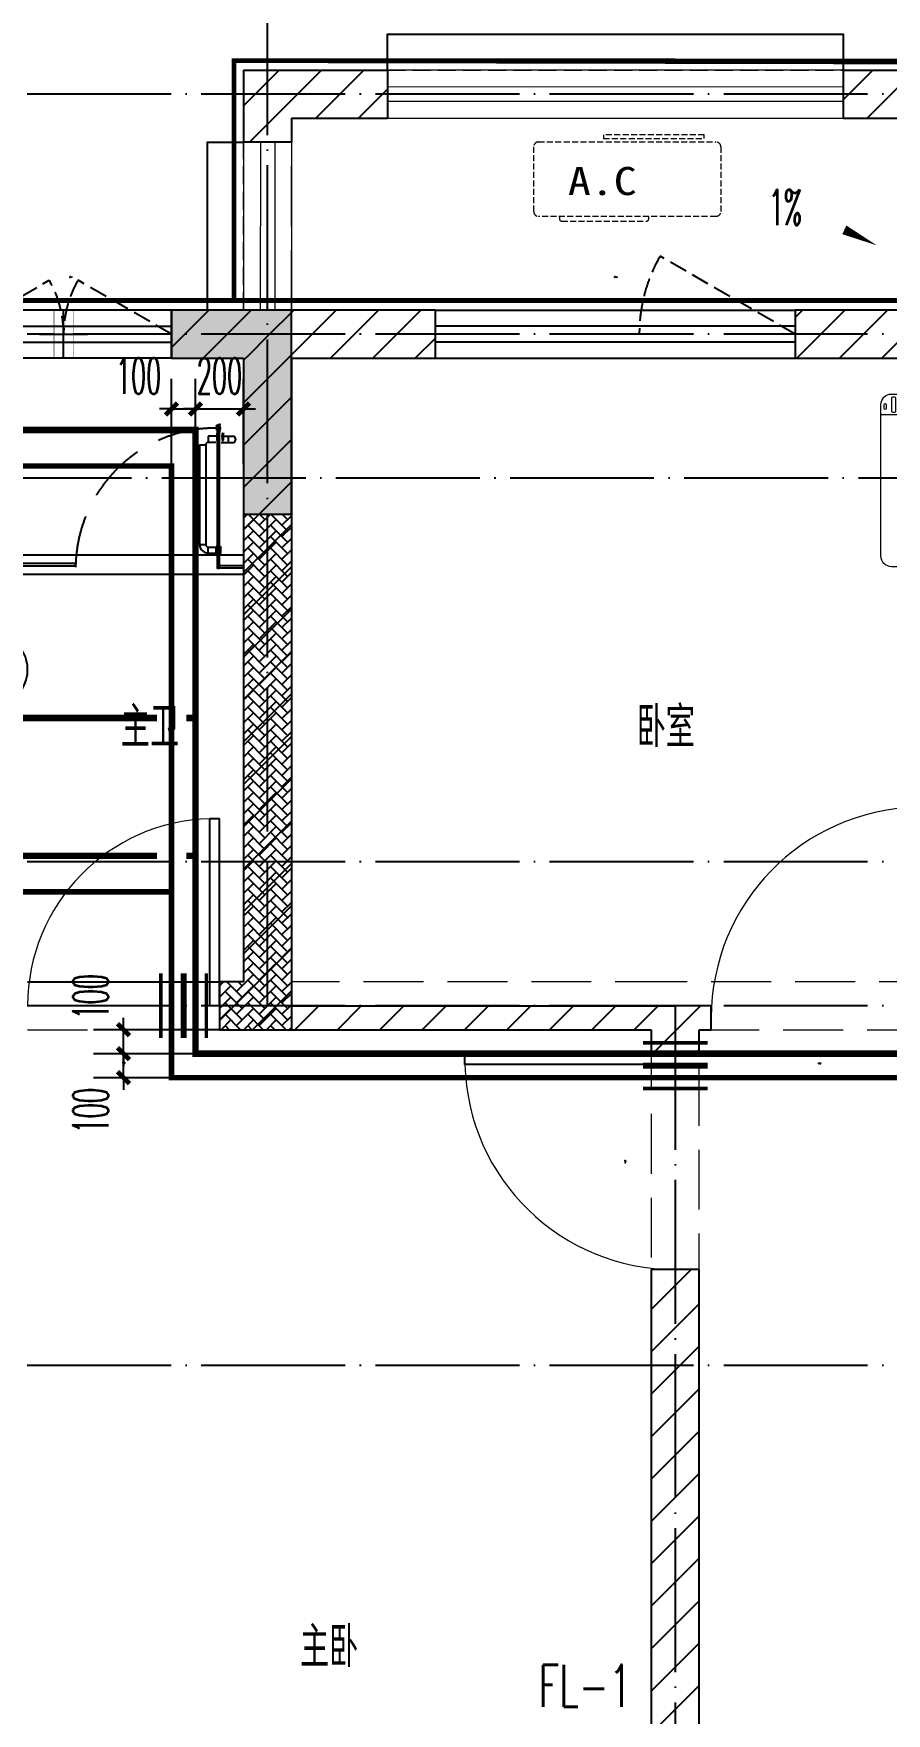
# Model space of a CAD drawing. Extents: x 27938 to 1507990, y 110129 to 923079.
# Drawn here: x 1202089 to 1205644, y 584174 to 591177 of the extents above; entities that cross this region are included whole.
import ezdxf

# ---------------------------------------------------------------- set-up
doc = ezdxf.new("R2010")
doc.units = 0
doc.header["$LTSCALE"] = 1000
doc.header["$MEASUREMENT"] = 0
doc.linetypes.add('DASH', pattern=[0.35, 0.25, -0.1])
doc.linetypes.add('DOTE', pattern=[2.4200000000000004, 2, -0.2, 0.02, -0.2])
for name, color, linetype in [('----建筑底图', 8, 'Continuous'), ('COLUMN', 9, 'Continuous'), ('DIM_SYMB', 3, 'Continuous'), ('DIM_废水', 31, 'Continuous'), ('DOTE', 1, 'Continuous'), ('IP-bath&kitchen-JOHNSON', 4, 'Continuous'), ('LVTRY', 6, 'Continuous'), ('P-bath&kitchen-JOHNSON', 4, 'Continuous'), ('PIPE-不分区热给水', 5, 'RJ'), ('PIPE-不分区给水', 3, 'J'), ('PUB_HATCH', 8, 'Continuous'), ('PUB_TEXT', 4, 'Continuous'), ('VALVE_不分区给水', 7, 'Continuous'), ('WALL', 9, 'Continuous'), ('WINDOW', 4, 'Continuous'), ('WINDOW_TEXT', 7, 'Continuous'), ('保温', 6, 'Continuous'), ('机电标识类', 1, 'Continuous'), ('看线', 251, 'Continuous')]:
    doc.layers.add(name, color=color, linetype=linetype)
doc.layers.add('S-L主梁线', color=4, linetype='DASH', plot=False)
for name, color, linetype, lineweight in [('平面-排水沟', 86, 'Continuous', 15), ('平面-栏杆', 135, 'Continuous', 15), ('平面-看线', 45, 'Continuous', 15), ('平面-空调室内机', 176, 'Continuous', 9), ('平面-空调预留孔', 173, 'Continuous', 15), ('空调', 76, 'Continuous', 13)]:
    doc.layers.add(name, color=color, linetype=linetype, lineweight=lineweight)
doc.styles.add('_TCH_DIM', font='SIMPLEX.shx', dxfattribs={"width": 0.7, "bigfont": 'GBCBIG.shx'})
doc.styles.add('_TCH_DIM_T3', font='SIMPLEX.shx', dxfattribs={"width": 0.4941176470588236, "bigfont": 'GBCBIG.shx'})
doc.styles.add('_TCH_WINDOW', font='SIMPLEX.shx', dxfattribs={"width": 0.7, "height": 3.5, "bigfont": 'GBCBIG.shx'})
doc.styles.add('_TWT_SERIAL', font='SIMPLEX', dxfattribs={"width": 0.8, "height": 3.5, "bigfont": 'HZTXT'})
doc.styles.get("Standard").update_dxf_attribs({"font": 'gbenor.shx', "bigfont": 'gbcbig.shx'})
doc.styles.add('黑体', font='simhei.ttf')
doc.linetypes.add('J', pattern='A,3,-0.2,["J",Standard,S=0.25,R=0,X=-0.1,Y=-0.115],-0.2', length=3.4)
doc.linetypes.add('RJ', pattern='A,3,-0.2,["RJ",Standard,S=0.25,R=0,X=-0.1,Y=-0.115],-0.35', length=3.55)
doc.dimstyles.new('_TWT_ARCH&&50', dxfattribs={"dimtxt": 148.75, "dimasz": 50, "dimexe": 125, "dimexo": 150, "dimgap": 63.12500000000001, "dimtad": 1, "dimdec": 0, "dimzin": 0, "dimdsep": 46, "dimtxsty": '_TCH_DIM_T3', "dimblk": 'ARCHTICK', "dimcen": 0.09, "dimclrt": 7, "dimazin": 2, "dimtfac": 1, "dimtdec": 0, "dimtix": 1, "dimtmove": 2, "dimatfit": 3, "dimfxl": 100, "dimtolj": 1, "dimtzin": 0, "dimarcsym": 0})
pattern_1 = [(45, (-445616.5787024723, -389533.8091794431), (0, 47.41575231924514), [100.584, -33.528]), (135, (-445592.8708424723, -389510.101319443), (3.05311331771918e-15, 47.41575231924513), [100.584, -33.528])]
pattern_2 = [(45, (0, 89.755675), (-88.38838300365748, 88.3883830036575), [])]

# ---------------------------------------------------------------- blocks, each defined once
blk = doc.blocks.new('rrrrrrrrrrrra')
at = {"color": 0}
for p, q in [((-112.3975646988256, 458.7312025176361), (-112.3975646988256, 324.3323662159964)), ((252.6024353011744, 483.7312025176361), (-87.39756469882559, 483.7312025176361)), ((277.6024353011744, 324.3323662159964), (277.6024353011744, 458.7312025176361)), ((-112.3975646988256, 324.3323662159964), (-63.69972878636327, -103.3637925456278)), ((277.6024353011744, 324.3323662159964), (227.5135563242948, -115.5808400628157)), ((-59.12511469877791, 271.0599162159488), (224.3299853011267, 271.0599162159488)), ((-20.6103619200876, 232.4137265472673), (-34.18044077546801, 153.6153487120755)), ((185.8152325224364, 232.4137265477329), (-20.6103619200876, 232.4137265472673)), ((185.8152325224364, 232.4137265477329), (199.3853113778168, 153.6153487125412)), ((191.3197469591396, 200.4502565474249), (-26.11487635679077, 200.4502565474249))]:
    blk.add_line(p, q, dxfattribs=at)
for centre, radius, start, end in [((-87.39756469882559, 458.7312025176361), 25, 90, 180), ((252.6024353011744, 458.7312025176361), 25, 0, 90), ((-59.12511469877791, 324.3323662164621), 53.27245000000602, 180, 270), ((224.3299853008939, 324.3323662164621), 53.27245000000253, 270, 0), ((-322.583031725022, 209.8070477982983), 293.8257332377133, 333.5368539848596, 351.4828191908725), ((487.787902327138, 209.8070477982983), 293.8257332377133, 188.5171808091275, 206.4631460151405), ((148.969911527005, -3.179016253445297), 224.0767612256445, 158.5202191710939, 180), ((16.2349590753438, -3.179016253445297), 224.0767612256723, 0, 21.47978082890611), ((83.83053322241176, -63.61970424279571), 152.7899563564, 195.0773243454172, 340.1181212308546)]:
    blk.add_arc(centre, radius, start, end, dxfattribs=at)
blk = doc.blocks.new('A$C1E0F638F')
at = {"color": 0}
for points in [[(499.7003750004806, 435.1003879043274), (499.7003750004806, 85.1003879038617), (-4.325015470385551e-05, 85.10038790432736), (-4.325015470385551e-05, 435.1003879038617)], [(269.850552206859, 30.00024752598256), (229.850552206859, 30.00024752644822), (229.850552206859, 195.0002475259826), (269.850552206859, 195.0002475264482)], [(119.850552206859, 0.0002475259825587273), (179.850552206859, 0.0002475259825587273), (179.850552206859, 60.00024752598256), (119.850552206859, 60.00024752598256)], [(146.850552206859, 55.00024752598256), (152.850552206859, 55.00024752644822), (152.850552206859, 5.00024752644822), (146.850552206859, 5.00024752644822)], [(229.850552206859, 30.00024752644822), (269.850552206859, 30.00024752598256), (269.850552206859, 10.00024752598256), (229.850552206859, 10.00024752644822)], [(379.850552206859, 0.0002475259825587273), (319.850552206859, 0.0002475264482200146), (319.850552206859, 60.00024752644822), (379.850552206859, 60.00024752644822)], [(352.850552206859, 55.00024752598256), (346.850552206859, 55.00024752598256), (346.850552206859, 5.000247525982559), (352.850552206859, 5.000247525982559)]]:
    blk.add_lwpolyline(points, close=True, dxfattribs=at)
blk.add_lwpolyline([(269.850552206859, 60.00024752598256), (279.850552206859, 60.00024752598256), (279.850552206859, 0.0002475264482200146), (219.850552206859, 0.0002475259825587273), (219.850552206859, 60.00024752598256), (229.850552206859, 60.00024752644822)], dxfattribs=at)
blk.add_circle((249.850552206859, 236.2614032463171), 26, dxfattribs=at)
blk = doc.blocks.new('$lvtry$00000171')
at = {"color": 0}
for p, q in [((-74.24621202462731, 10.60660171788186), (-10.60660171788186, 74.24621202462731)), ((-69.81875867368217, -27.39235180270043), (27.39235180242758, 69.81875867368217)), ((-53.03300858900184, -53.03300858886359), (53.03300858900184, 53.03300858886359)), ((-27.39235180242758, -69.81875867368217), (69.81875867368217, 27.39235180270043)), ((10.60660171788186, -74.24621202462731), (74.24621202462731, -10.60660171788186))]:
    blk.add_line(p, q, dxfattribs=at)
blk.add_circle((0, 0), 75, dxfattribs=at)
blk.add_point((0, 0), dxfattribs=at)
blk = doc.blocks.new('135')
blk.add_hatch(color=0).paths.add_polyline_path([(4.76418280357393, 1.812162386259842), (3.614183923258678, -0.9586682789313272), (-4.698308072380313, 2.491328362025341), (-3.548309192054148, 5.262159027231063)])
at = {"color": 0}
for p, q in [((-6.34257382159194, 2.632406550414998), (5.421245566391007, -2.250020692198631)), ((-5.698204626369259, 2.906323017595241), (-5.160113183243083, 2.682994842084553)), ((-5.555794630552554, 18.93025617586591), (-3.355794630551827, 19.41189882087838)), ((-3.355794630551827, 19.41189882087838), (-5.502586708164016, 19.38346581543646)), ((5.249555696867901, 10.9245783101278), (-5.25044430312846, 10.93328680312606)), ((5.227938415449898, 9.660595023749009), (-5.205485498692723, 9.660595023727183)), ((-5.160113183243083, 2.682994842084553), (-3.818447822857706, 5.915630618167598)), ((-5.000000000007275, 10.93307908955376), (-5.000000000007275, 30.53458335841333)), ((-3.818447822857706, 5.915630618167598), (5.417654394495911, 2.08230101709978)), ((0, -9.095e-13), (-7.276000000000001e-12, 39.11915162772765)), ((5.617387633388716, 18.86060526279379), (3.417387633387988, 19.34224790780627)), ((3.417387633387988, 19.34224790780627), (5.564179711000178, 19.31381490236435)), ((4.075989034128724, -1.150334758983262), (5.417654394495911, 2.08230101709978)), ((4.999999999996362, 10.92478528669653), (4.999999999992723, 32.30060393840449)), ((4.075989034125087, -1.150334758983262), (5.7233188174323, -1.834038541420341))]:
    blk.add_line(p, q, dxfattribs=at)
for centre, radius, start, end in [((6.161034868437128, 15.83646535001662), 13.51105029248686, 151.0147378050733, 204.8403314206463), ((13.49583268638525, 4.204098348475781), 20.48112573357894, 163.092431708237, 182.0011966084188), ((-5.975522388205718, 3.562607190228845), 1, 184.2275252268287, 248.4661137629982), ((13.54264475737364, 4.193994001077044), 19.52885339284392, 163.7443120071847, 182.5268738689926), ((8.625610374787357, 15.4674340699994), 14.59806099666519, 166.2780045267358, 198.0953497200314), ((-5.467505949505721, 3.349919817060253), 0.5, 181.9385014602077, 247.2597126889964), ((-5.220308285297505, 22.14142036417525), 0.5, 335.7643365041333, 151.0147378054934), ((3.827398038803949, 18.06844884589281), 9.42220170707689, 155.7643365036202, 171.9772791662345), ((5.153695528464595, 22.26171150950449), 0.5, 29.84246110022977, 204.5740373216479), ((-5.946870150815811, 17.18555889137405), 11.70614123311011, 10.4750181798539, 24.57403732164799), ((29.07817214454553, 6.708467335577552), 24.03224306675829, 172.943947749341, 199.2318175570648), ((-6.288615623223449, 15.43590622998363), 12.3887641438454, 338.644919711974, 16.04760207510264), ((-6.035673477003001, 15.84248269684667), 13.39994098009156, 334.9111406033848, 29.84246110034611), ((26.37160870551816, 6.273545375245702), 20.6409126368038, 169.1453753653255, 199.9525787155704), ((5.869786496521555, -1.169297062749137), 1.170107913508445, 247.4597126892894, 19.95257871601565), ((5.914985297487874, -1.372233430550295), 0.5, 247.4597126892894, 19.23181755750988)]:
    blk.add_arc(centre, radius, start, end, dxfattribs=at)
blk.add_open_spline([(-5.000000000007275, 30.53458335841333), (-4.10443294849756, 31.33336597555081), (-2.288282033354334, 32.95324444101334), (0.90438098919185, 29.19536669430727), (3.450096077842316, 31.12548990286359), (4.999999999992723, 32.30060393840449)], degree=3, knots=[0, 0, 0, 0, 3.066329070407599, 6.218313121244897, 11.12413523619883, 11.12413523619883, 11.12413523619883, 11.12413523619883], dxfattribs=at)
blk = doc.blocks.new('SDFAWERAWER')
at = {"layer": 'LVTRY', "color": 0}
for p, q in [((593941.1893833182, -1242210.071718162), (593783.7054442759, -1242594.768872668)), ((593964.6458707345, -1242219.669193542), (593807.1619316919, -1242604.366348048)), ((593941.1893833182, -1242210.071718162), (593964.6458707345, -1242219.669193542)), ((593987.7654218215, -1242190.543110286), (593978.1679464299, -1242213.999597729)), ((594007.4885557, -1242225.996441955), (593978.1679464299, -1242213.999597729)), ((594017.0860310916, -1242202.539954511), (593987.7654218215, -1242190.543110286)), ((594015.8193360465, -1242220.432964417), (594027.1688849085, -1242192.714558183)), ((594015.8193360465, -1242220.432964417), (594021.6828450572, -1242222.833830523)), ((594025.7000045974, -1242203.902384486), (594018.4845674199, -1242221.524267195)), ((594018.4845674199, -1242221.524267195), (594021.4897947444, -1242220.265124338)), ((594025.3530065713, -1242210.830205286), (594021.4897947444, -1242220.265124338)), ((594022.5558872721, -1242220.70164544), (594021.6828450572, -1242222.833830523)), ((594021.6828450572, -1242222.833830523), (594023.9367655669, -1242221.889473379)), ((594022.6186791044, -1242211.427743668), (594029.8341162818, -1242193.80586096)), ((594024.1550261178, -1242221.356427115), (594023.937164888, -1242221.888498138)), ((594025.3530065713, -1242210.830205286), (594031.0932591765, -1242196.811088268)), ((594027.1688849085, -1242192.714558183), (594033.0323939191, -1242195.115424288)), ((594029.8341162818, -1242193.80586096), (594031.0932591765, -1242196.811088268)), ((594032.1593517042, -1242197.24760937), (594033.0323939191, -1242195.115424288)), ((594033.0323939191, -1242195.115424288), (594033.976751101, -1242197.369344781)), ((594033.7584905497, -1242197.902391045), (594033.9763517794, -1242197.370320023)), ((594047.2517495372, -1242200.933083513), (594035.9092786319, -1242228.654386825)), ((594037.3439066054, -1242210.828683256), (594087.9885953569, -1242231.550505105)), ((594038.5747885434, -1242229.745009019), (594045.1743897707, -1242213.615406493)), ((594041.579694262, -1242228.485098852), (594051.1771696536, -1242205.028611409)), ((594049.9172594484, -1242202.023705706), (594043.3176582216, -1242218.153308231)), ((594047.2517495372, -1242200.933083513), (594049.9172594484, -1242202.023705706)), ((594049.9172594484, -1242202.023705706), (594051.1771696536, -1242205.028611409)), ((594057.0670404839, -1242246.282014925), (594066.6645158757, -1242222.825527482)), ((594027.746431214, -1242234.285170699), (594078.3911199654, -1242255.006992549)), ((594035.9092786319, -1242228.654386825), (594038.5747885434, -1242229.745009019)), ((594038.5747885434, -1242229.745009019), (594041.579694262, -1242228.485098852)), ((593783.7054442759, -1242594.768872668), (593807.1619316919, -1242604.366348048)), ((593803.2340521519, -1242641.344911171), (593812.8315275433, -1242617.888423728)), ((593803.2340521519, -1242641.344911171), (593832.554661422, -1242653.341755396)), ((593812.8315275433, -1242617.888423728), (593842.1521368134, -1242629.885267953)), ((593842.1521368134, -1242629.885267953), (593832.554661422, -1242653.341755396)), ((593845.157042532, -1242628.625357786), (593833.814571627, -1242656.346661099)), ((593847.8225524705, -1242629.715979991), (593836.4800815652, -1242657.437283303)), ((593845.157042532, -1242628.625357786), (593842.1521368134, -1242629.885267953)), ((593847.8225524705, -1242629.715979991), (593845.157042532, -1242628.625357786)), ((593847.1421213057, -1242661.799772115), (593858.4845922105, -1242634.078468803)), ((593849.807631217, -1242662.890394308), (593861.150102122, -1242635.169090996)), ((593852.0613105225, -1242661.945461682), (593862.0950347865, -1242637.422770285)), ((593858.4845922105, -1242634.078468803), (593861.150102122, -1242635.169090996)), ((593861.150102122, -1242635.169090996), (593862.0950347865, -1242637.422770285)), ((593833.814571627, -1242656.346661099), (593832.554661422, -1242653.341755396)), ((593836.4800815652, -1242657.437283303), (593833.814571627, -1242656.346661099)), ((593847.1421213057, -1242661.799772115), (593849.807631217, -1242662.890394308))]:
    blk.add_line(p, q, dxfattribs=at)
blk.add_lwpolyline([(593823.4857289928, -1242716.975934958), (594045.7556563742, -1242173.940086161), (594036.5013807861, -1242170.150840413), (593814.2314534048, -1242713.186689209)], close=True, dxfattribs=at)
blk.add_arc((594075.2654484361, -1242240.036391133), 15.29342111015146, 281.7932153755734, 33.70187580186141, dxfattribs=at)
for centre, major_axis, start_param, end_param in [((593974.2417065077, -1242223.595433476), (3.926239933352681, 9.595835773426348), 0, 1.570796326794897), ((593816.7577674654, -1242608.292587982), (13.52371531371392, 33.05232318957029), 1.570796326794897, 3.141592653589793), ((593816.7577674654, -1242608.292587982), (3.926239933352681, 9.595835773426348), 1.570796326794897, 3.141592653589793)]:
    blk.add_ellipse(centre, major_axis=major_axis, ratio=1, start_param=start_param, end_param=end_param, dxfattribs=at)
at = {"layer": 'P-bath&kitchen-JOHNSON', "color": 0, "linetype": 'DASH'}
blk.add_arc((593809.7670385346, -1242714.004828131), 586.199339652145, 67.53694625199444, 157.1324720308851, dxfattribs=at)
at = {"layer": 'LVTRY', "color": 8, "xscale": -1, "rotation": 157.7329157530927}
blk.add_blockref('135', (594045.2713309255, -1242161.927690595), dxfattribs=at)
blk = doc.blocks.new('A$C5DCB2F21')
at = {"layer": 'IP-bath&kitchen-JOHNSON', "color": 0}
for p, q in [((-68.28558143033297, -213.1606503543517), (-157.7014214626688, -274.9614281078248)), ((-0.0579361711279489, -261.3536447175793), (-0.0579361711570528, -424.6555120690827)), ((68.16970908802614, -213.1606503543517), (157.5855491203619, -274.9614281078248))]:
    blk.add_line(p, q, dxfattribs=at)
for centre, major_axis, ratio, start_param, end_param in [((0.0421103943663184, -178.7724866370772), (-50.96224410476142, 6.55561e-11), 0.9900522014073144, -1.362970376127611, 4.504563029716158), ((0.0421103943663184, -177.7692267618913), (-26.80467913510691, 8.690706e-10), 0.9948122416210567, -1.167676844559286, 4.309269498205915)]:
    blk.add_ellipse(centre, major_axis=major_axis, ratio=ratio, start_param=start_param, end_param=end_param, dxfattribs=at)
at = {"layer": 'LVTRY', "color": 0}
for p, q in [((73.60639230580999, 0), (-73.60639230580999, 0)), ((-10.47308850636909, -173.5162652194049), (-10.47308850636909, -49.2578386965979)), ((10.5573092952909, -173.5162652194049), (10.5573092952909, -49.2578386965979))]:
    blk.add_line(p, q, dxfattribs=at)
blk.add_lwpolyline([(73.60639230580999, 0), (73.60639230580999, -15.772798351245), (-73.60639230580999, -15.772798351245), (-73.60639230580999, 0)], dxfattribs=at)
for points in [[(-26.29978149385716, -30.6730770759059, -0.3641418619200349), (-37.77772499481944, -15.772798351245, -0.0204951839784475)], [(-10.47308850636909, -49.43990604687496, 0.214893116671168), (-26.29978149385716, -30.6730770759059, 7.649644273232357)], [(10.5573092952909, -49.2578386965979, -0.2143900455666535), (26.29978149385716, -30.6730770759059, -7.649644273232357)], [(26.29978149385716, -30.6730770759059, 0.3641418619200187), (37.77772499482671, -15.772798351245, 0.0204951839784475)]]:
    blk.add_lwpolyline(points, format="xyb", dxfattribs=at)
blk.add_arc((0.0421103944609058, -173.5162652194049), 10.51519890083, 180, 0, dxfattribs=at)
for centre, major_axis, ratio, start_param, end_param in [((0.0421103943663184, -181.2952494334531), (53.64446843239703, 4.6092399e-09), 0.9875770290783108, 1.768090240399728, 7.656687720196345), ((-12.41473554639378, -164.737432311369), (1.3012e-12, 1.432845619463478), 0.8500000000096485, -1.570796326743344, 4.712388980436241), ((-12.41473554639378, -189.1718906858077), (-2.801241e-10, 1.432845619478029), 0.8500000000010158, 4.712388980259137, 10.99557428743872), ((12.49895633515552, -164.737432311369), (-1.089747e-10, 1.432845619463478), 0.8500000000096485, 4.712388980370823, 10.99557428755041), ((12.49895633515552, -189.1718906858077), (-3.904000999999999e-10, 1.43284561947803), 0.8500000000010156, 4.712388980193717, 10.9955742873733)]:
    blk.add_ellipse(centre, major_axis=major_axis, ratio=ratio, start_param=start_param, end_param=end_param, dxfattribs=at)
blk = doc.blocks.new('GDGDRGDGRD')
at = {"layer": 'IP-bath&kitchen-JOHNSON', "color": 0}
for p, q in [((490532.5689499196, 524228.1487545736), (491882.5665626018, 524228.1487502597)), ((490532.5689499196, 524193.1487545719), (491182.5665626433, 524193.148750029)), ((490532.5689499196, 524183.1487545719), (491182.5784094537, 524183.1487498092)), ((491182.5784094537, 524183.1487498092), (491182.5784094489, 524193.148750029)), ((491882.5665625986, 524183.1487497939), (491782.5665629497, 524183.1487498275)), ((491782.5665629497, 524173.1487498275), (491782.5665629536, 524183.1487498275)), ((491882.5665625986, 524173.1487497939), (491782.5665629497, 524173.1487498275)), ((490532.5689499196, 524148.1488195378), (491882.5665626015, 524148.1487502597))]:
    blk.add_line(p, q, dxfattribs=at)
for points in [[(490532.5689891141, 525048.460308887), (490532.5689460972, 524148.1487907803), (490282.5665414351, 524148.1488069055)], [(490482.5689891141, 525048.460308887), (490482.5689703015, 524248.1487994664), (490282.5665437861, 524248.148799468)]]:
    blk.add_lwpolyline(points, dxfattribs=at)
at = {"layer": 'LVTRY', "color": 0}
blk.add_lwpolyline([(490882.5665625796, 522448.4609179032), (490282.5665625794, 522448.4609179032), (490282.5665625881, 523348.4599556847), (490882.5665625884, 523348.4599556847)], close=True, dxfattribs=at)
at = {"layer": 'IP-bath&kitchen-JOHNSON', "color": 8}
for name, p, rotation in [('A$C5DCB2F21', (490532.5798940997, 524673.4563777271), 90.008488524447), ('SDFAWERAWER', (-528535.947773745, 1449333.644978448), 22.25976934310711)]:
    blk.add_blockref(name, p, dxfattribs=dict(at, rotation=rotation))
at = {"layer": 'LVTRY', "color": 8, "xscale": -0.6666666667107826, "yscale": 0.6666666667107826}
for p in [(490662.568989114, 524918.4603088892), (490412.566562616, 524018.4603088915)]:
    blk.add_blockref('$lvtry$00000171', p, dxfattribs=at)
at = {"layer": 'LVTRY', "color": 8, "extrusion": (0, 0, -1), "xscale": -1, "zscale": -1, "rotation": 270}
blk.add_blockref('rrrrrrrrrrrra', (-490766.3001941209, 523665.7019433295), dxfattribs=at)
at = {"layer": 'LVTRY', "color": 8, "xscale": -1, "rotation": 270}
blk.add_blockref('A$C1E0F638F', (490347.4664304923, 522648.7662919514), dxfattribs=at)
blk = doc.blocks.new('GFDGFSDFGD')
at = {"layer": 'PUB_HATCH'}
blk.add_hatch(color=256, dxfattribs=at).paths.add_polyline_path([(422016.6753765836, 373023.7489891218), (422016.6753765837, 372823.7489891325), (422316.5890476424, 372823.7489891474), (422316.5890464559, 372173.7490466764), (422516.5890464559, 372173.7490466764), (422516.5890476424, 373023.7489891474)])
at = {"layer": 'COLUMN', "color": 6}
for p, q in [((422016.6753765836, 373023.7489891218), (422016.6753765837, 372823.7489891325)), ((422516.5890476424, 373023.7489891474), (422016.6753765836, 373023.7489891218)), ((422516.5890464559, 372173.7490466764), (422516.5890476424, 373023.7489891474)), ((422016.6753765837, 372823.7489891325), (422316.5890476424, 372823.7489891474)), ((422316.5890476424, 372823.7489891474), (422316.5890464559, 372173.7490466764)), ((422316.5890464559, 372173.7490466764), (422516.5890464559, 372173.7490466764))]:
    blk.add_line(p, q, dxfattribs=at)
blk = doc.blocks.new('A$C001338C2')
for p, q in [((844.9999883423079, 303.6000072514144), (54.99998834231155, 303.6000543390692)), ((109.0525457565491, 214.7673082745569), (109.0525510513944, 303.6000511174025)), ((-1.49359439092e-05, 248.6000576173246), (-2.84423585981e-05, 22.0000576172315)), ((899.9999715576414, 22.00000397306576), (899.9999850640525, 248.6000039731589)), ((21.99997024633922, 5.63059293199e-05), (877.9999702463392, 5.2843679441e-06))]:
    blk.add_line(p, q)
at = {"lineweight": 5}
for p, q in [((899.9999830474662, 214.7672611304297), (-1.69525337697e-05, 214.7673147745954)), ((899.9999787804518, 143.1781611304468), (-2.12195482163e-05, 143.1782147746126))]:
    blk.add_line(p, q, dxfattribs=at)
for points in [[(73.08482630450817, 275.0144977724194), (56.77886350143308, 275.0144987443309, -0.414213562373095), (51.27886382925863, 280.5144990721565), (51.27886400034913, 283.3844664433818, -0.414213562373095), (56.77886432817468, 288.8844661155563), (73.08482713124977, 288.8844651436448, -0.4142135623732024), (78.58482680342422, 283.3844648158192), (78.58482663233372, 280.5144974445939, -0.414213562373095)], [(89.24090579471158, 226.3562818807586), (22.19125331861505, 226.3562858772129, -0.414213562372504), (16.6912536464406, 231.8562862050385), (16.69125431894281, 243.1390318179401, -0.414213562373095), (22.19125464676836, 248.6390314901146), (89.24090712286488, 248.6390274936603, -0.414213562373095), (94.74090679503934, 243.1390271658347), (94.74090612253713, 231.8562815529331, -0.414213562373095)]]:
    blk.add_lwpolyline(points, format="xyb", close=True)
for centre, radius, start, end in [((54.99998506405609, 248.6000543390692), 55.0000000000001, 89.99999658490542, 179.9999965849054), ((844.9999850640525, 248.6000072514144), 55.0000000000001, 359.9999965849054, 89.99999658490542), ((21.9999715576414, 22.00005630592932), 22.00000000000004, 179.9999965849054, 269.9999965849054), ((877.9999715576414, 22.00000528436794), 22.00000000000004, 269.9999965849054, 359.9999965849054)]:
    blk.add_arc(centre, radius, start, end)
blk = doc.blocks.new('dongkong')
blk.add_wipeout([(-603756.0415179721, 210770.96306340612), (-603756.0415180603, 210570.80961624245), (-603836.0415181214, 210570.80961593534), (-603836.0415181519, 210770.96306307407)])
at = {"layer": '机电标识类', "color": 250, "linetype": 'DASH', "ltscale": 400}
for p, q in [((-603796.0415180789, 210770.9630630909), (-603796.0415180789, 210570.8096162414)), ((-603896.0415180789, 210670.6929921169), (-603696.0415180789, 210670.6929921169))]:
    blk.add_line(p, q, dxfattribs=at)
at = {"layer": '空调', "color": 6, "linetype": 'DASH', "const_width": 2}
blk.add_lwpolyline([(-603756.0415180789, 210770.9630630909), (-603756.0415180789, 210570.8096162414), (-603836.0415180789, 210570.8096162414), (-603836.0415180789, 210770.9630630909)], close=True, dxfattribs=at)
blk = doc.blocks.new('gsergvr')
at = {"layer": '平面-空调预留孔', "linetype": 'DASH', "ltscale": 0.1}
for p, q in [((34075.40689820799, 17176.21177392045), (34075.40689820799, 17166.21177392045)), ((34448.2425664645, 17166.21177392045), (34448.2425664645, 17176.21177392045)), ((34085.40689820799, 17156.21177392045), (34438.2425664645, 17156.21177392045))]:
    blk.add_line(p, q, dxfattribs=at)
blk.add_lwpolyline([(34679.34183939642, 17515.32109233934), (34259.5236940319, 17515.32109233934), (34259.5236940319, 17500.20703668251), (34679.34183939642, 17500.20703668251)], close=True, dxfattribs=at)
blk.add_lwpolyline([(34728.55383313683, 17176.21177392068), (33988.55383313683, 17176.21177392045, -0.414213562373517), (33968.55383313683, 17196.21177392045), (33968.5538331373, 17466.21177392045, -0.414213562372746), (33988.5538331373, 17486.21177392045), (34728.55383313636, 17486.21177392045, -0.4142135623727947), (34748.55383313636, 17466.21177392045), (34748.55383313683, 17196.21177392091, -0.4142135623733224)], format="xyb", close=True, dxfattribs=at)
for centre, start, end in [((34085.40689820799, 17166.21177392045), 180, 270), ((34438.2425664645, 17166.21177392045), 270, 0)]:
    blk.add_arc(centre, 10, start, end, dxfattribs=at)
at = {"layer": '平面-空调预留孔', "color": 251, "linetype": 'DASH', "ltscale": 0.1, "true_color": 0x636466, "style": '黑体', "width": 1.2}
blk.add_text('A.C', height=117.045, dxfattribs=at).set_placement((34110.94965887904, 17264.83656359856))
blk = doc.blocks.new('rtyryrtyeeretee')
at = {"layer": '平面-空调预留孔'}
blk.add_blockref('gsergvr', (635673.4605407391, 326705.7952499206), dxfattribs=at)
blk = doc.blocks.new('$WINLIB2D$00000001')
at = {"color": 0}
for points in [[(-0.4999999999999964, 0.5000000000000142), (-0.4999999999999964, -0.4999999999999858)], [(-0.4999999999999964, 0.5000000000000142), (0.5000000000000036, 0.5000000000000142)], [(0.5000000000000036, -0.4999999999999858), (0.5000000000000036, 0.5000000000000142)], [(0.5000000000000036, 0.1666666666666714), (-0.4999999999999964, 0.1666666666666714)], [(0.5000000000000036, -0.1666666666666572), (-0.4999999999999964, -0.1666666666666572)], [(-0.4999999999999964, -0.4999999999999858), (0.5000000000000036, -0.4999999999999858)]]:
    blk.add_lwpolyline(points, dxfattribs=at)
blk = doc.blocks.new('$DorLib2D$00000001')
for p, q in [((0.45, 0.9750000000000001), (0.5000000000000002, 0.9750000000000001)), ((0.45, 0), (0.45, 0.9750000000000001)), ((0.5, 0), (0.5, 0.9750000000000001)), ((0.5, 0), (0.45, 0))]:
    blk.add_line(p, q)
at = {"lineweight": 13}
blk.add_arc((0.475, 0), 0.975, 91.4692835813538, 180, dxfattribs=at)
blk = doc.blocks.new('A$C149A4CC3')
at = {"layer": 'PUB_HATCH'}
h = blk.add_hatch(dxfattribs=at)
h.set_pattern_fill('普通砖', color=256, scale=50, style=0)
h.set_pattern_definition(pattern_2)
h.paths.add_polyline_path([(-23099.99999756862, -15710.08435549661), (-23299.99999744607, -15510.08435549439), (-23299.99999762978, -15810.08435551095), (-23099.99999762978, -15810.08435557218)])
h = blk.add_hatch(dxfattribs=at)
h.set_pattern_fill('普通砖', color=256, scale=50, style=0)
h.set_pattern_definition(pattern_2)
h.paths.add_polyline_path([(-23299.99999744607, -15510.08435549439), (-23099.99999756862, -15710.08435549661), (-22699.9999992942, -15710.08435550082), (-22699.99999929206, -15510.08435550082)])
h = blk.add_hatch(dxfattribs=at)
h.set_pattern_fill('普通砖', color=256, scale=50, style=0)
h.set_pattern_definition(pattern_2)
h.paths.add_polyline_path([(-20799.99999974663, -15710.08435559255), (-20400.00000048985, -15710.08435562209), (-20200.00000049461, -15510.08435563704), (-20799.99999973183, -15510.08435559255)])
h = blk.add_hatch(dxfattribs=at)
h.set_pattern_fill('普通砖', color=256, scale=50, style=0)
h.set_pattern_definition(pattern_2)
h.paths.add_polyline_path([(-23199.99999811353, -16510.0843554333), (-23599.90332597383, -16510.08435540877), (-23599.90332598608, -16710.08435540877), (-23299.99999818089, -16710.08435542717), (-23199.99999815873, -16643.41768876635)])
h = blk.add_hatch(dxfattribs=at)
h.set_pattern_fill('普通砖', color=256, scale=50, style=0)
h.set_pattern_definition(pattern_2)
h.paths.add_polyline_path([(-23099.99999818091, -16710.08435543858), (-22499.99999929738, -16710.08435547034), (-22499.9999992868, -16510.08435547035), (-23199.99999811437, -16510.0843554333), (-23199.99999815844, -16643.41768876635)])
h = blk.add_hatch(dxfattribs=at)
h.set_pattern_fill('普通砖', color=256, scale=50, style=0)
h.set_pattern_definition(pattern_2)
h.paths.add_polyline_path([(-20300.00000046223, -16510.08435558673), (-20999.9999992868, -16510.08435554971), (-20999.99999929738, -16710.0843555497), (-20400.00000046505, -16710.08435558144), (-20300.00000046693, -16643.41768891724)])
h = blk.add_hatch(dxfattribs=at)
h.set_pattern_fill('普通砖', color=256, scale=50, style=0)
h.set_pattern_definition(pattern_2)
h.paths.add_polyline_path([(-23199.99999815872, -16643.41768876635), (-23299.99999818089, -16710.08435542717), (-23299.99999977299, -19310.0843551439), (-23200.00000003476, -19410.08435514331), (-23099.99999983424, -19410.08435515261), (-23099.99999818091, -16710.08435543858)])
h = blk.add_hatch(dxfattribs=at)
h.set_pattern_fill('普通砖', color=256, scale=50, style=0)
h.set_pattern_definition(pattern_2)
h.paths.add_polyline_path([(-23299.99999977299, -19310.0843551439), (-23399.99999976741, -19310.0843551544), (-23399.9999997464, -19510.08435515444), (-23200.00000049707, -19510.08435513341), (-23199.9999998116, -19410.08435515192)])
h = blk.add_hatch(dxfattribs=at)
h.set_pattern_fill('普通砖', color=256, scale=50, style=0)
h.set_pattern_definition(pattern_2)
h.paths.add_polyline_path([(-23200.00000003476, -19410.08435514331), (-23199.99999982757, -19510.08435515926), (-21599.99999979237, -19510.08435505276), (-21499.99999979313, -19476.75102171312), (-21499.99999979464, -19410.0843550461)])
h = blk.add_hatch(dxfattribs=at)
h.set_pattern_fill('普通砖', color=256, scale=50, style=0)
h.set_pattern_definition(pattern_2)
h.paths.add_polyline_path([(-21399.99999979237, -19510.0843550405), (-21350.00000065844, -19510.0843550377), (-21350.00000066406, -19410.08435503763), (-21499.99999979464, -19410.0843550461), (-21499.99999979313, -19476.75102171312)])
h = blk.add_hatch(dxfattribs=at)
h.set_pattern_fill('普通砖', color=256, scale=50, style=0)
h.set_pattern_definition(pattern_2)
h.paths.add_polyline_path([(-21599.99999979237, -19510.08435505276), (-21599.99999979011, -19610.08435507728), (-21399.99999979011, -19610.08435507274), (-21399.99999979237, -19510.0843550405), (-21499.99999979313, -19476.75102171312)])
h = blk.add_hatch(dxfattribs=at)
h.set_pattern_fill('普通砖', color=256, scale=50, style=0)
h.set_pattern_definition(pattern_2)
h.paths.add_polyline_path([(-21399.99999969493, -23810.08434774312), (-21399.99999976971, -20510.08435507274), (-21599.99999976971, -20510.08435507727), (-21599.99999969493, -23810.08434773929), (-21499.99999971527, -23910.08434774121)])
at = {"layer": '保温', "linetype": 'ByBlock', "ltscale": 10}
h = blk.add_hatch(dxfattribs=at)
h.set_pattern_fill('AR-HBONE', color=8, scale=55)
h.set_pattern_definition(pattern_1)
h.paths.add_polyline_path([(-23099.90360618301, -19510.08445366548), (-23099.90364758938, -17360.08583616803), (-23299.90363128018, -17360.08563952311), (-23299.90358987392, -19510.08425702056)])
h = blk.add_hatch(dxfattribs=at)
h.set_pattern_fill('AR-HBONE', color=8, scale=55)
h.set_pattern_definition(pattern_1)
h.paths.add_polyline_path([(-23299.90429321292, -19510.08424576296), (-23299.90364979696, -19310.08445609652), (-23399.90363127424, -19310.0842594516), (-23399.9042746902, -19510.08404911804)])
at = {"color": 8, "linetype": 'DASH', "ltscale": 0.8, "const_width": 20}
for points in [[(0.003342016949318349, -16470.08435543487), (-1659.999992188881, -16470.08435543906), (-1659.999992801226, -15470.08435546519), (-4839.999989744043, -15470.08435569576), (-4839.999989768607, -16470.08435556991), (-6359.999989774195, -16470.08435552154), (-6359.999989743694, -15470.08435540629), (-8059.99998934858, -15470.08435539098), (-8059.999989335309, -14670.08434770285), (-10160.00100836717, -14670.08434783731), (-10160.00100967474, -13020.08434792334), (-14839.99898536177, -13020.08434792334), (-14839.99898393685, -14670.08434783138), (-16940.00000092911, -14670.08434769692), (-16940.00000091607, -15470.08435546752), (-18640.00000035611, -15470.08435546275), (-18640.00000048906, -16470.08435553045), (-20160.00000045518, -16470.08435557876), (-20160.00000047975, -15470.08435566269), (-23339.99999742268, -15470.08435546857), (-23339.99999803479, -16470.08435543819), (-25139.99999982852, -16470.08435532777)], [(-23339.99999803479, -16470.08435206983), (-20160.00000045518, -16470.08566705935)]]:
    blk.add_lwpolyline(points, dxfattribs=at)
at = {"layer": 'DOTE', "color": 169, "linetype": 'DOTE', "ltscale": 0.3}
for p, q in [((-23200.00000050757, -19410.08435513335), (-23200.00000050757, -11458.04734790955)), ((25039.89799962282, -15610.08435363509), (-25818.76699962281, -15610.08435363503)), ((25039.89799962282, -16610.08434715244), (-25818.76699962281, -16610.08434715233)), ((-25818.76699962281, -17209.81407665176), (25039.89799962282, -17209.81412224047)), ((25039.89799962282, -18810.0843478915), (-25818.76699962281, -18810.08434789133)), ((25039.89799962282, -19410.08434694173), (-25818.76699962281, -19410.08434694167)), ((-21499.99999979464, -19410.08435504604), (-21499.99999979464, -26899.48234673277)), ((25039.89799962282, -20910.08434866788), (-25818.76699962281, -20910.08434763114))]:
    blk.add_line(p, q, dxfattribs=at)
at = {"layer": 'WALL', "color": 8}
for p, q in [((-23299.99999744607, -15510.08435549439), (-23299.99999762978, -15810.08435551095)), ((-23299.99999744607, -15510.08435549439), (-22699.99999929206, -15510.08435550082)), ((-22699.99999929206, -15510.08435550082), (-22699.9999992942, -15710.08435550082)), ((-20799.99999973183, -15510.08435559255), (-20200.00000049461, -15510.08435563704)), ((-20799.99999973183, -15510.08435559255), (-20799.99999974663, -15710.08435559255)), ((-23099.99999756862, -15710.08435549661), (-23099.99999762978, -15810.08435557218)), ((-23099.99999756862, -15710.08435549661), (-22699.9999992942, -15710.08435550082)), ((-20799.99999974663, -15710.08435559255), (-20400.00000048985, -15710.08435562209)), ((-23099.99999762978, -15810.08435557218), (-23299.99999762978, -15810.08435551095)), ((-23199.99999811353, -16510.0843554333), (-23599.90332597383, -16510.08435540877)), ((-23599.90332597383, -16510.08435540877), (-23599.90332598608, -16710.08435540877)), ((-22499.9999992868, -16510.08435547035), (-23199.99999811437, -16510.0843554333)), ((-22499.99999929738, -16710.08435547034), (-22499.9999992868, -16510.08435547035)), ((-20300.00000046223, -16510.08435558673), (-20999.9999992868, -16510.08435554971)), ((-20999.9999992868, -16510.08435554971), (-20999.99999929738, -16710.0843555497)), ((-23599.90332598608, -16710.08435540877), (-23299.99999818089, -16710.08435542717)), ((-23299.99999818089, -16710.08435542717), (-23299.99999977299, -19310.0843551439)), ((-23099.99999818091, -16710.08435543858), (-22499.99999929738, -16710.08435547034)), ((-23099.99999818091, -16710.08435543858), (-23099.99999983424, -19410.08435515261)), ((-20999.99999929738, -16710.0843555497), (-20400.00000046505, -16710.08435558144)), ((-23299.99999977299, -19310.0843551439), (-23399.99999976741, -19310.0843551544)), ((-23399.99999976741, -19310.0843551544), (-23399.9999997464, -19510.08435515444)), ((-23099.99999983424, -19410.08435515261), (-21499.99999979464, -19410.0843550461)), ((-21350.00000066406, -19410.08435503763), (-21499.99999979464, -19410.0843550461)), ((-21350.00000065844, -19510.0843550377), (-21350.00000066406, -19410.08435503763)), ((-23399.9999997464, -19510.08435515444), (-23200.00000049707, -19510.08435513341)), ((-23199.99999982757, -19510.08435515926), (-21599.99999979237, -19510.08435505276)), ((-21599.99999979237, -19510.08435505276), (-21599.99999979011, -19610.08435507728)), ((-21399.99999979237, -19510.0843550405), (-21350.00000065844, -19510.0843550377)), ((-21399.99999979011, -19610.08435507274), (-21399.99999979237, -19510.0843550405)), ((-21599.99999979011, -19610.08435507728), (-21399.99999979011, -19610.08435507274)), ((-21399.99999976971, -20510.08435507274), (-21599.99999976971, -20510.08435507727)), ((-21599.99999976971, -20510.08435507727), (-21599.99999969493, -23810.08434773929)), ((-21399.99999969493, -23810.08434774312), (-21399.99999976971, -20510.08435507274))]:
    blk.add_line(p, q, dxfattribs=at)
at = {"layer": 'WINDOW', "color": 8}
blk.add_line((-24199.99999976743, -19310.08435523844), (-23399.99999976743, -19310.08435515442), dxfattribs=at)
at = {"layer": 'WINDOW', "color": 8, "linetype": 'DASH', "ltscale": 0.3}
blk.add_lwpolyline([(-20999.99999933597, -16610.08435552276), (-21563.13089303195, -16285.45595798036, 0.1314846383240589), (-21649.99999928649, -16610.0843555344)], format="xyb", dxfattribs=at)
at = {"layer": '保温', "color": 8, "linetype": 'ByBlock', "ltscale": 10}
blk.add_line((-23099.90362688631, -19410.0843553408), (-23099.90362688689, -19510.08435534162), dxfattribs=at)
at = {"layer": '平面-排水沟', "color": 8}
blk.add_lwpolyline([(-20946.15860234702, -16103.26737803157, 0, 0, 0), (-20660.06561925332, -16240.11129718606, 0, 40.00000000000001, 0), (-20795.38265205693, -16175.38649024755, 0, 0, 0)], format="xyseb", dxfattribs=at)
at = {"layer": '平面-栏杆', "color": 8}
for points in [[(-20799.99999928754, -15580.08435550117), (-22699.99739805935, -15579.78725683567)], [(-20799.99999928754, -15640.08435550117), (-22699.99739805935, -15639.78725683567)], [(-23229.70320302702, -15810.08840020065), (-23230.00030169252, -16510.085798977)], [(-23169.70320302702, -15810.08840020065), (-23170.00030169252, -16510.085798977)]]:
    blk.add_lwpolyline(points, dxfattribs=at)
at = {"layer": '平面-看线', "color": 8, "linetype": 'DASH', "ltscale": 0.3}
blk.add_line((-23300.00030171347, -16510.08818001923), (-23299.70320304751, -15810.08840020065), dxfattribs=at)
blk.add_lwpolyline([(-22699.99999928754, -15510.08435550082), (-20799.99999973364, -15510.08435559255)], dxfattribs=at)
at = {"layer": '平面-看线', "color": 8}
for points in [[(-22699.99999929825, -15710.08435550082), (-20799.99999974482, -15710.08435559255)], [(-23099.70320302749, -15810.08840020065), (-23100.00030169298, -16510.085798977)]]:
    blk.add_lwpolyline(points, dxfattribs=at)
at = {"layer": '看线', "color": 8, "ltscale": 0.5}
for points in [[(-22699.9999992887, -15510.08435550082), (-22699.9999992887, -15360.08435550082), (-20799.99999972084, -15360.08435564238), (-20799.99999973201, -15510.08435559255)], [(-23449.70320302749, -16510.08840020519), (-23449.68756623368, -15810.08840020368), (-23299.68756625953, -15810.08840020228)]]:
    blk.add_lwpolyline(points, dxfattribs=at)
at = {"color": 8}
for name, p in [('GFDGFSDFGD', (-445616.5786988664, -389533.8091794208)), ('rtyryrtyeeretee', (-691732.1094434579, -360001.1091986989)), ('GDGDRGDGRD', (-515182.4698885702, -541758.5452732141))]:
    blk.add_blockref(name, p, dxfattribs=at)
at = {"layer": 'WINDOW', "color": 8}
ref = blk.add_blockref('$WINLIB2D$00000001', (-21749.99999929208, -16610.08435551001), dxfattribs=dict(at, xscale=1500, yscale=-200, zscale=1500, rotation=359.9999999969686))
ref.add_attrib('A', 'C1514a', (-21755.24999927916, -16374.70935551001), dxfattribs={"layer": 'WINDOW_TEXT', "color": 8, "ltscale": 0.5, "height": 4.25, "style": '_TCH_WINDOW', "width": 0.4941176470588236})
ref = blk.add_blockref('$DorLib2D$00000001', (-20900.00000066123, -19460.08435501234), dxfattribs=dict(at, xscale=900, yscale=900, zscale=900, rotation=3.223884863770534e-09))
ref.add_attrib('A', 'M0922', (-20904.90000064773, -19651.93417944333), dxfattribs={"layer": 'WINDOW_TEXT', "color": 8, "ltscale": 0.5, "height": 4.25, "rotation": 3.223884863770534e-09, "style": '_TCH_WINDOW', "width": 0.4941176470588236})
ref = blk.add_blockref('$DorLib2D$00000001', (-23799.99999975692, -19410.08435519643), dxfattribs=dict(at, xscale=800, yscale=800, zscale=800, rotation=6.01791841182132e-09))
ref.add_attrib('A', 'M0822', (-23804.89999973191, -19649.70935519697), dxfattribs={"layer": 'WINDOW_TEXT', "color": 8, "ltscale": 0.5, "height": 4.25, "rotation": 6.01791841182132e-09, "style": '_TCH_WINDOW', "width": 0.4941176470588236})
ref = blk.add_blockref('$DorLib2D$00000001', (-21499.99999977991, -20060.08435507497), dxfattribs=dict(at, xscale=900, yscale=900, zscale=900, rotation=90.00000000129845))
ref.add_attrib('A', 'M0922', (-21705.79324787564, -20064.98435506829), dxfattribs={"layer": 'WINDOW_TEXT', "color": 8, "ltscale": 0.5, "height": 4.25, "rotation": 90.00000000129845, "style": '_TCH_WINDOW', "width": 0.4941176470588236})
at = {"layer": '平面-空调预留孔', "color": 8, "xscale": -0.800000000046565, "yscale": 0.800000000046565, "zscale": 0.8000000000465646, "rotation": 89.99999976656984}
blk.add_blockref('A$C001338C2', (-20399.99997449887, -16859.81430518656), dxfattribs=at)
at = {"layer": 'PUB_TEXT', "color": 8}
for s, p in [('主卫', (-23811.28159651859, -18332.28806385159)), ('卧室', (-21661.31437245535, -18332.28806385159, -7.334729465293782e-08)), ('主卧', (-23064.76906220301, -22167.60171416198))]:
    blk.add_text(s, height=168.7943262411347, dxfattribs=at).set_placement(p)
at = {"layer": '平面-排水沟', "color": 7, "style": '_TCH_DIM', "width": 0.4941176470588236}
blk.add_text('1%', height=148.75, dxfattribs=at).set_placement((-21110.30938562574, -16156.04586744975))
at = {"layer": '平面-空调室内机', "color": 8, "ltscale": 0.3, "xscale": -1, "rotation": 180}
blk.add_blockref('dongkong', (579746.0415182438, 194060.8787078976), dxfattribs=at)
at = {"layer": 'WINDOW', "color": 8, "linetype": 'DASH', "ltscale": 0.3}
for points in [[(-24499.90332593024, -16610.08496454236), (-24110.15013662155, -16385.15730622638, -0.131605288826864), (-24049.90332588041, -16610.0849645136)], [(-23599.90332583059, -16610.08496454236), (-23989.65651513927, -16385.15730622638, 0.131605288826864), (-24049.90332588041, -16610.0849645136)]]:
    blk.add_lwpolyline(points, format="xyb", dxfattribs=at)
at = {"layer": 'WINDOW', "color": 8}
ref = blk.add_blockref('$WINLIB2D$00000001', (-24049.90332597994, -16610.08435538119), dxfattribs=dict(at, xscale=-900, yscale=-200, zscale=-900, rotation=359.9999999964871))
ref.add_attrib('A', 'C0914', (-24025.27904130614, -16374.70996451384), dxfattribs={"layer": 'WINDOW_TEXT', "color": 8, "ltscale": 0.5, "height": 4.25, "style": '_TCH_WINDOW', "width": 0.4941176470588236})
blk = doc.blocks.new('A$C63B2058D')
at = {"layer": 'S-L主梁线', "color": 0, "linetype": 'ByBlock', "lineweight": 18}
for p, q in [((-9649.987682730774, 5299.999992515659), (-9649.989204430603, 4299.999833292328)), ((-6649.999983094633, 5299.999992515659), (-9649.987682730774, 5299.999992515659)), ((-9949.904349036922, 4299.999376413238), (-10850.00198897289, 4299.999985628121)), ((-9649.989356600272, 3450.024925407779), (-9649.987908413925, 1500.001805619511)), ((-9649.987908413925, 1500.001805619453), (-10549.99709194736, 1500.001805619453))]:
    blk.add_line(p, q, dxfattribs=at)
at = {"layer": 'S-L主梁线', "color": 0, "linetype": 'DASH', "lineweight": 18}
for p, q in [((-9449.989204429905, 4300.000137964555), (-9449.98798707046, 5099.999992515717)), ((-9449.98798707046, 5099.999992515659), (-6749.998931615264, 5099.999992515659)), ((-10850.00206177181, 4099.999985628121), (-9949.90425909817, 4099.999376413121)), ((-9449.987908413867, 1500.001805619453), (-9449.989356600156, 3450.024810054572)), ((-7849.989088380244, 1500.001805619453), (-9449.987908413867, 1500.001805619453)), ((-6749.989468245534, 1500.001805619453), (-7849.989088380244, 1500.001805619453)), ((-10549.99709194736, 1300.001805619453), (-9549.987834148807, 1300.001805619453)), ((-9549.987834148807, 1300.001805619453), (-7949.989084072411, 1300.001805619453)), ((-7949.989084072411, 1300.001805619453), (-7949.988961299881, -1550.000078881392)), ((-7749.989084072411, 1300.001805619453), (-6749.989468245534, 1300.001805619453)), ((-7749.988961299881, -1549.999653024657), (-7749.989084072411, 1300.001805619453))]:
    blk.add_line(p, q, dxfattribs=at)
blk = doc.blocks.new('$VALVE$00000533')
at = {"ltscale": 0.5, "const_width": 25}
for points in [[(-225, 74.99999999999997), (225, 74.99999999999997)], [(-225, -75.00000000000003), (225, -75.00000000000003)]]:
    blk.add_lwpolyline(points, dxfattribs=at)
blk = doc.blocks.new('_ArchTick')
at = {"color": 0, "linetype": 'ByBlock', "const_width": 0.4}
blk.add_lwpolyline([(-0.5, -0.5), (0.5, 0.5)], dxfattribs=at)
blk = doc.blocks.new('*D641')
at = {"layer": 'Defpoints', "color": 0}
for p in [(1202463.606702732, 586923.9756563836), (1203026.455, 586923.9756563836), (1203026.455000007, 586823.9756563839)]:
    blk.add_point(p, dxfattribs=at)
at = {"layer": 'DIM_SYMB', "color": 0, "lineweight": -2}
for p, q in [((1202876.455, 586923.9756563836), (1202338.606702732, 586923.9756563836)), ((1202463.606702732, 586923.9756563836), (1202463.606702732, 586973.9756563836)), ((1202463.606702732, 586823.9756563839), (1202463.606702732, 586923.9756563836)), ((1202876.455000007, 586823.9756563839), (1202338.606702732, 586823.9756563839)), ((1202463.606702732, 586823.9756563839), (1202463.606702732, 586773.9756563839))]:
    blk.add_line(p, q, dxfattribs=at)
at = {"layer": 'DIM_SYMB', "color": 0, "lineweight": -2, "xscale": 50, "yscale": 50, "zscale": 50}
for p, rotation in [((1202463.606702732, 586923.9756563836), 270), ((1202463.606702732, 586823.9756563839), 90)]:
    blk.add_blockref('_ArchTick', p, dxfattribs=dict(at, rotation=rotation))
at = {"layer": 'DIM_SYMB', "color": 7, "insert": (1202326.106702744, 586686.475656338), "char_height": 148.75, "attachment_point": 5, "rotation": 90, "style": '_TCH_DIM_T3'}
blk.add_mtext('\\A1;100', dxfattribs=at)
blk = doc.blocks.new('*D642')
at = {"layer": 'Defpoints', "color": 0}
for p in [(1202463.606702725, 587023.9756563671), (1203026.454999993, 587023.9756563671), (1203026.455, 586923.9756563848)]:
    blk.add_point(p, dxfattribs=at)
at = {"layer": 'DIM_SYMB', "color": 0, "lineweight": -2}
for p, q in [((1202463.606702725, 587023.9756563671), (1202463.606702725, 587073.9756563671)), ((1202876.454999993, 587023.9756563671), (1202338.606702725, 587023.9756563671)), ((1202463.606702725, 586923.9756563848), (1202463.606702725, 587023.9756563671)), ((1202876.455, 586923.9756563848), (1202338.606702725, 586923.9756563848)), ((1202463.606702725, 586923.9756563848), (1202463.606702725, 586873.9756563848))]:
    blk.add_line(p, q, dxfattribs=at)
at = {"layer": 'DIM_SYMB', "color": 0, "lineweight": -2, "xscale": 50, "yscale": 50, "zscale": 50}
for p, rotation in [((1202463.606702725, 587023.9756563671), 270), ((1202463.606702725, 586923.9756563848), 90)]:
    blk.add_blockref('_ArchTick', p, dxfattribs=dict(at, rotation=rotation))
at = {"layer": 'DIM_SYMB', "color": 7, "insert": (1202326.106702713, 587161.47565632), "char_height": 148.75, "attachment_point": 5, "rotation": 90, "style": '_TCH_DIM_T3'}
blk.add_mtext('\\A1;100', dxfattribs=at)
blk = doc.blocks.new('*D643')
at = {"layer": 'Defpoints', "color": 0}
for p in [(1202763.606703618, 589612.1680000036), (1202663.606703544, 589231.658), (1202763.606703618, 589231.6579999976)]:
    blk.add_point(p, dxfattribs=at)
at = {"layer": 'DIM_SYMB', "color": 0, "lineweight": -2}
for p, q in [((1202663.606703544, 589381.658), (1202663.606703544, 589737.1680000036)), ((1202763.606703618, 589381.6579999976), (1202763.606703618, 589737.1680000036)), ((1202663.606703544, 589612.1680000036), (1202613.606703544, 589612.1680000036)), ((1202663.606703544, 589612.1680000036), (1202763.606703618, 589612.1680000036)), ((1202763.606703618, 589612.1680000036), (1202813.606703618, 589612.1680000036))]:
    blk.add_line(p, q, dxfattribs=at)
at = {"layer": 'DIM_SYMB', "color": 0, "lineweight": -2, "xscale": 50, "yscale": 50, "zscale": 50}
blk.add_blockref('_ArchTick', (1202663.606703544, 589612.1680000036), dxfattribs=at)
at = {"layer": 'DIM_SYMB', "color": 0, "lineweight": -2, "xscale": 50, "yscale": 50, "zscale": 50, "rotation": 180}
blk.add_blockref('_ArchTick', (1202763.606703618, 589612.1680000036), dxfattribs=at)
at = {"layer": 'DIM_SYMB', "color": 7, "insert": (1202526.106703548, 589749.6680000082), "char_height": 148.75, "attachment_point": 5, "style": '_TCH_DIM_T3'}
blk.add_mtext('\\A1;100', dxfattribs=at)
blk = doc.blocks.new('*D644')
at = {"layer": 'Defpoints', "color": 0}
for p in [(1202963.616940269, 589612.1679999998), (1202763.606703617, 589231.6579999976), (1202963.616940269, 589231.6579999926)]:
    blk.add_point(p, dxfattribs=at)
at = {"layer": 'DIM_SYMB', "color": 0, "lineweight": -2}
for p, q in [((1202763.606703617, 589381.6579999976), (1202763.606703617, 589737.1679999998)), ((1202963.616940269, 589381.6579999926), (1202963.616940269, 589737.1679999998)), ((1202763.606703617, 589612.1679999998), (1202713.606703617, 589612.1679999998)), ((1202763.606703617, 589612.1679999998), (1202963.616940269, 589612.1679999998)), ((1202963.616940269, 589612.1679999998), (1203013.616940269, 589612.1679999998))]:
    blk.add_line(p, q, dxfattribs=at)
at = {"layer": 'DIM_SYMB', "color": 0, "lineweight": -2, "xscale": 50, "yscale": 50, "zscale": 50}
blk.add_blockref('_ArchTick', (1202763.606703617, 589612.1679999998), dxfattribs=at)
at = {"layer": 'DIM_SYMB', "color": 0, "lineweight": -2, "xscale": 50, "yscale": 50, "zscale": 50, "rotation": 180}
blk.add_blockref('_ArchTick', (1202963.616940269, 589612.1679999998), dxfattribs=at)
at = {"layer": 'DIM_SYMB', "color": 7, "insert": (1202863.611821943, 589749.6679999998), "char_height": 148.75, "attachment_point": 5, "style": '_TCH_DIM_T3'}
blk.add_mtext('\\A1;200', dxfattribs=at)

msp = doc.modelspace()

# ---------------------------------------------------------------- block references
at = {"layer": '----建筑底图'}
msp.add_blockref('A$C149A4CC3', (1226263.606702472, 606534.0600115282), dxfattribs=at)

# ---------------------------------------------------------------- next in the draw order: hatches: boundary and pattern name
at = {"layer": 'PIPE-不分区热给水'}
for points in [[(1202663.606703517, 589374.1631160408), (1202663.606703544, 589385.4131160412), (1202674.856703542, 589385.413116042)], [(1202663.606703517, 589374.1631160408), (1202674.856703544, 589374.1631160412), (1202674.856703542, 589385.413116042)], [(1202663.6067036, 586823.9756563831), (1202652.356703544, 586823.9756563738), (1202652.356703544, 586812.7256563923)], [(1202663.6067036, 586823.9756563831), (1202663.606703544, 586812.7256563738), (1202652.356703544, 586812.7256563923)]]:
    msp.add_hatch(color=256, dxfattribs=at).paths.add_polyline_path(points)
at = {"layer": 'PIPE-不分区给水'}
for points in [[(1202763.606703645, 589524.1631160539), (1202763.606703619, 589537.9131160412), (1202777.35670357, 589537.9131160426)], [(1202763.606703645, 589524.1631160539), (1202777.356703619, 589524.1631160412), (1202777.35670357, 589537.9131160426)], [(1202763.606703554, 586923.975656386), (1202763.606703619, 586910.2256563843), (1202749.856703523, 586910.2256563817)], [(1202763.606703554, 586923.975656386), (1202749.856703619, 586923.9756563843), (1202749.856703523, 586910.2256563817)]]:
    msp.add_hatch(color=256, dxfattribs=at).paths.add_polyline_path(points)

# ---------------------------------------------------------------- next in the draw order: linework, layer by layer
at = {"layer": 'PIPE-不分区热给水', "ltscale": 0.25, "const_width": 22.5}
for points in [[(1201613.716708002, 589374.1631160412), (1202663.606703544, 589374.1631160412)], [(1202663.606703544, 589374.1631160412), (1202663.606703544, 587598.9751751081)], [(1201363.703376486, 587598.9751751081), (1202663.606703544, 587598.9751751081)], [(1202663.606703544, 587598.9751751081), (1202663.606703544, 586823.9756563738)]]:
    msp.add_lwpolyline(points, dxfattribs=at)
at = {"layer": 'PIPE-不分区热给水', "ltscale": 0.35, "const_width": 22.5}
msp.add_lwpolyline([(1202663.606703544, 586823.9756563738), (1206363.616938746, 586823.9756563738)], dxfattribs=at)
at = {"layer": 'PIPE-不分区给水', "ltscale": 0.25, "const_width": 27.5}
for points in [[(1201613.716708002, 589524.1631160412), (1202763.606703619, 589524.1631160412)], [(1202763.606703619, 588323.9759734956), (1202763.606703619, 589524.1631160412)], [(1201363.605278598, 588323.9759734956), (1202602.356703544, 588323.9759734956)], [(1202724.856703544, 588323.9759734956), (1202763.606703619, 588323.9759734956)], [(1202763.606703619, 587748.9751751081), (1202763.606703619, 588323.9759734956)], [(1201363.703376486, 587748.9751751081), (1202602.356703544, 587748.9751751081)], [(1202724.856703544, 587748.9751751081), (1202763.606703619, 587748.9751751081)], [(1202763.606703619, 586923.9756563843), (1202763.606703619, 587748.9751751081)], [(1202763.606703619, 586923.9756563843), (1206263.616938672, 586923.9756563843)]]:
    msp.add_lwpolyline(points, dxfattribs=at)

# ---------------------------------------------------------------- next in the draw order: block references
at = {"layer": 'S-L主梁线', "color": 225, "linetype": 'ByBlock', "lineweight": 18}
msp.add_blockref('A$C63B2058D', (1212613.606406198, 585723.9756636247), dxfattribs=at)
at = {"layer": 'VALVE_不分区给水', "xscale": -0.6, "yscale": -0.6, "zscale": 0.6}
for p, rotation in [((1202663.606704202, 587123.9756645738), 270.0000000072394), ((1202763.606704277, 587123.9756645738), 270.0000000072394), ((1204763.606702677, 586923.9756564532), 180), ((1204763.606702677, 586823.9756564427), 180)]:
    msp.add_blockref('$VALVE$00000533', p, dxfattribs=dict(at, rotation=rotation))

# ---------------------------------------------------------------- next in the draw order: texts
at = {"layer": 'DIM_废水', "color": 7, "style": '_TWT_SERIAL', "width": 0.6400000000000001}
msp.add_text('FL-1', height=175, dxfattribs=at).set_placement((1204193.651255878, 584201.5560938115))

# ---------------------------------------------------------------- next in the draw order: dimensions: what is measured, and where the dimension line sits
at = {"layer": 'DIM_SYMB'}
for base, p1, p2, angle, picture, middle in [((1202763.606703618, 589612.1680000036), (1202663.606703544, 589231.658), (1202763.606703618, 589231.6579999976), 359.99999999859926, '*D643', (1202526.106703548, 589749.6680000082)), ((1202463.606702725, 587023.9756563671), (1203026.455, 586923.9756563848), (1203026.454999993, 587023.9756563671), 90.00000000400206, '*D642', (1202326.106702713, 587161.47565632)), ((1202463.606702732, 586923.9756563836), (1203026.455000007, 586823.9756563839), (1203026.455, 586923.9756563836), 90.00000000400206, '*D641', (1202326.106702744, 586686.475656338))]:
    dim = msp.add_linear_dim(base=base, p1=p1, p2=p2, angle=angle, dimstyle='_TWT_ARCH&&50', dxfattribs=at)
    dim.commit()
    dim.dimension.update_dxf_attribs({"geometry": picture, "text_midpoint": middle, "dimtype": 129})
dim = msp.add_aligned_dim(p1=(1202763.606703617, 589231.6579999976), p2=(1202963.616940269, 589231.6579999926), distance=380.51000000722706, dimstyle='_TWT_ARCH&&50', dxfattribs=at)
dim.commit()
dim.dimension.update_dxf_attribs({"geometry": '*D644', "text_midpoint": (1202863.611821943, 589749.6679999998)})

doc.saveas('drawing.dxf')
